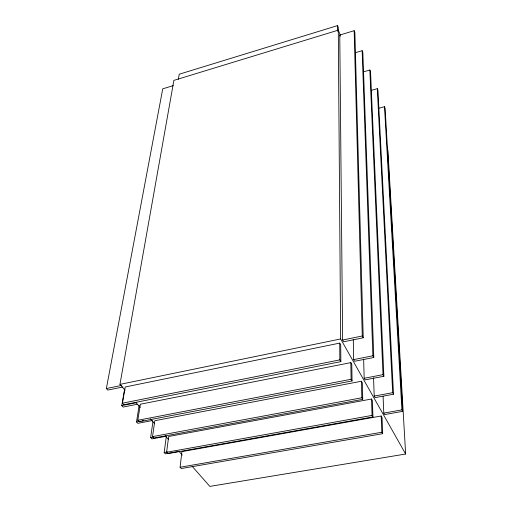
<?xml version="1.0" encoding="UTF-8"?>
<svg xmlns="http://www.w3.org/2000/svg" width="512" height="512" viewBox="0 0 512 512"><rect width="100%" height="100%" fill="white"/><g stroke="black" fill="none" stroke-linecap="round" stroke-linejoin="round"><path stroke-width="0.77" d="M180.077 467.251L181.933 451.616L381.19 416L382.022 417.466L382.682 433.69L181.242 468.544L180.077 467.251L381.843 432.243L382.682 433.69M166.598 452.269L168.666 436.486L371.526 399.021L372.397 400.55L372.947 416.922L167.808 453.619L166.598 452.269L372.064 415.405L372.947 416.922M179.424 451.309L165.338 453.83L164.173 452.538L166.278 436.678M152.525 436.627L154.816 420.704L361.421 381.248L362.33 382.848L362.752 399.36L153.792 438.035L152.525 436.627L361.83 397.766L362.752 399.36M166.24 436.237L151.853 438.899L150.63 437.555L152.928 421.76M152.416 420.531L137.779 423.328L136.512 421.92L139.136 405.37M137.818 420.282L140.352 404.218L350.829 362.63L351.782 364.307L352.064 380.954L139.142 421.754L137.818 420.282L351.098 379.283L352.064 380.954M137.19 404.282L123.091 407.072L121.766 405.6L124.621 389.082M122.432 403.187L125.229 386.982L339.718 343.104L340.723 344.864L340.851 361.638L123.821 404.723L122.432 403.187L339.834 359.885L340.851 361.638M178.33 79.354L179.219 74.214L337.555 25.6L338.285 27.373L338.317 31.366M125.082 390.208L119.949 384.384L173.882 80.378L338.285 30.15L340.25 34.912M122.95 386.97L107.744 390.086L106.355 388.55L162.746 88.832L173.28 85.632M339.77 35.059L354.163 30.688L354.88 32.48L363.219 337.779L343.622 341.792L342.63 340.026L339.77 35.059L340.262 36.243M355.437 52.691L362.15 50.701L362.842 52.429L373.798 357.491L354.598 361.286L353.651 359.603L353.28 339.61M363.245 71.93L369.856 70.016L370.528 71.686L383.885 376.282L365.069 379.878L364.166 378.272L363.648 359.11M371.187 90.4L377.306 88.672L377.946 90.285L393.51 394.214L375.066 397.626L374.202 396.09L373.555 377.722M378.47 108.365L384.499 106.701L385.12 108.262L402.701 411.347L384.621 414.586L383.789 413.12L383.078 396.352M119.949 384.384L340.646 338.95L405.645 454.022L209.85 486.4L192.16 466.33M106.355 388.55L121.587 385.421M342.63 340.026L362.259 335.994L363.219 337.779M121.766 405.6L136.666 402.65M353.651 359.603L372.883 355.789L373.798 357.491M136.512 421.92L140.365 421.184M141.907 420.89L143.45 420.589M364.166 378.272L383.014 374.656L383.885 376.282M150.63 437.555L153.67 436.992M374.202 396.09L392.678 392.666L393.51 394.214M164.173 452.538L167.309 451.974M383.789 413.12L401.907 409.869L402.701 411.347M135.814 402.387L140.218 407.386M150.253 418.771L154.669 423.782M165.203 435.738L168.506 439.488M179.565 452.038L182.272 455.11M387.309 148.87L387.917 150.342L405.645 454.022M384.499 106.701L401.907 409.869M377.306 88.672L392.678 392.666M369.856 70.016L383.014 374.656M381.19 416L381.843 432.243M362.15 50.701L372.883 355.789M371.526 399.021L372.064 415.405M354.163 30.688L362.259 335.994M361.421 381.248L361.83 397.766M350.829 362.63L351.098 379.283M338.285 30.15L340.646 338.95M337.555 25.6L337.594 31.187M339.718 343.104L339.834 359.885"/></g></svg>
